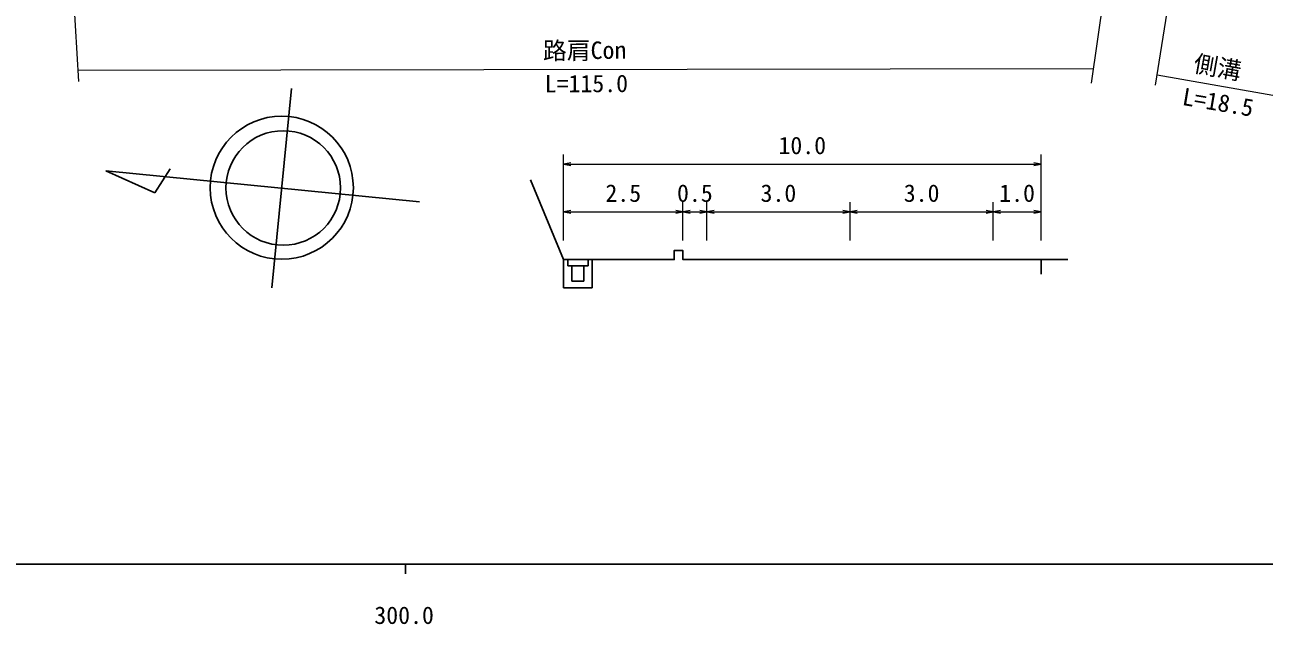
# Model space of a CAD drawing. Units: millimetres at full size, sheet at 1:1000, with parts at other scales. Extents: x -16678449 to 2543535, y -222173567 to 1714376.
# Drawn here: x 328112 to 457934, y 198715 to 261573 of the extents above; entities that cross this region are included whole.
import ezdxf
from ezdxf.enums import TextEntityAlignment as Align

# ---------------------------------------------------------------- set-up
doc = ezdxf.new("R2010")
doc.units = ezdxf.units.MM
doc.header["$LTSCALE"] = 1000
for name, color, linetype, lineweight in [('M-BGD', 7, 'Continuous', 25), ('M-BMK-SRVR', 3, 'Continuous', 25), ('M-STR-HTXT', 7, 'Continuous', 13), ('M-TTL-BAND', 7, 'Continuous', 25)]:
    doc.layers.add(name, color=color, linetype=linetype, lineweight=lineweight)
doc.styles.add('ＭＳ ゴシック', font='')
doc.styles.get('ＭＳ ゴシック').set_extended_font_data('MS Gothic')

# ---------------------------------------------------------------- blocks, each defined once
blk = doc.blocks.new('open_arrow')
at = {"color": 0, "linetype": 'Continuous', "lineweight": -2}
blk.add_lwpolyline([(7.5, 1.25), (0, 0), (7.5, -1.25)], dxfattribs=at)

msp = doc.modelspace()

# ---------------------------------------------------------------- linework, layer by layer
at = {"layer": 'M-BGD'}
for p, q in [((384554, 236955), (384554, 234000)), ((384979, 236955), (384979, 236304)), ((384979, 236304), (385404, 236304)), ((385404, 236304), (386681, 236304)), ((385404, 236304), (385404, 234688)), ((386681, 234688), (386681, 236304)), ((386681, 236304), (387106, 236304)), ((387106, 236304), (387106, 236955)), ((387531, 234000), (387531, 236955)), ((434554, 236955), (434554, 235424)), ((384554, 234000), (387531, 234000)), ((385404, 234688), (386681, 234688))]:
    msp.add_line(p, q, dxfattribs=at)
msp.add_lwpolyline([(381083, 245312), (384554, 236955), (396145, 236955), (396133, 237908), (397054, 237901), (397054, 236955), (399554, 236955), (414554, 236955), (429554, 236955), (434554, 236955), (437377, 236955)], dxfattribs=at)
at = {"layer": 'M-BMK-SRVR'}
for p, q in [((353988, 233995), (356058, 254893)), ((369452, 243015), (336584, 246271)), ((336584, 246271), (341751, 243944)), ((341751, 243944), (343355, 246480))]:
    msp.add_line(p, q, dxfattribs=at)
for centre, radius in [((355027, 244486), 7500), ((355183, 244462), 6000)]:
    msp.add_circle(centre, radius, dxfattribs=at)
at = {"layer": 'M-STR-HTXT'}
for p, q in [((331070, 299794), (333750, 255627)), ((444195, 285649), (439808, 255448)), ((446553, 255229), (451483, 286177)), ((440028, 256965), (333680, 256768)), ((446730, 256336), (463220, 253401)), ((384554, 238955), (384554, 247955)), ((384554, 246955), (434554, 246955)), ((434554, 238955), (434554, 247955)), ((397054, 238955), (397054, 242955)), ((399554, 238955), (399554, 242955)), ((414554, 238955), (414554, 242955)), ((429554, 238955), (429554, 242955)), ((384554, 241955), (397054, 241955)), ((397054, 241955), (399554, 241955)), ((399554, 241955), (414554, 241955)), ((414554, 241955), (429554, 241955)), ((429554, 241955), (434554, 241955))]:
    msp.add_line(p, q, dxfattribs=at)
at = {"layer": 'M-TTL-BAND'}
for p, q in [((40000, 205000), (579000, 205000)), ((368000, 205000), (368000, 204000))]:
    msp.add_line(p, q, dxfattribs=at)

# ---------------------------------------------------------------- block references
at = {"layer": 'M-STR-HTXT', "xscale": 100, "yscale": 100}
for p in [(384554, 246955), (384554, 241955), (397054, 241955), (399554, 241955), (414554, 241955), (429554, 241955)]:
    msp.add_blockref('open_arrow', p, dxfattribs=at)
at = {"layer": 'M-STR-HTXT', "xscale": 100, "yscale": 100, "rotation": 180}
for p in [(434554, 246955), (397054, 241955), (399554, 241955), (414554, 241955), (429554, 241955), (434554, 241955)]:
    msp.add_blockref('open_arrow', p, dxfattribs=at)

# ---------------------------------------------------------------- texts
at = {"layer": 'M-STR-HTXT', "style": 'ＭＳ ゴシック'}
for s, rotation, p in [('路肩Con', 0.56, (382392, 257379)), ('側溝', 349.83, (450345, 256127)), ('L=115.0', 0.228, (382575, 253929)), ('L=18.5', 350.369, (449171, 252637))]:
    msp.add_text(s, height=1833, rotation=rotation, dxfattribs=at).set_placement(p, align=Align.BOTTOM_LEFT)
for s, p in [('10.0', (407054, 247455)), ('2.5', (388929, 242455)), ('0.5', (396429, 242455)), ('3.0', (405179, 242455)), ('3.0', (420179, 242455)), ('1.0', (430179, 242455))]:
    msp.add_text(s, height=1833, dxfattribs=at).set_placement(p, align=Align.BOTTOM_LEFT)
at = {"layer": 'M-TTL-BAND', "style": 'ＭＳ ゴシック'}
msp.add_text('300.0', height=1833, dxfattribs=at).set_placement((367844, 198195), align=Align.BOTTOM_CENTER)

doc.saveas('drawing.dxf')
